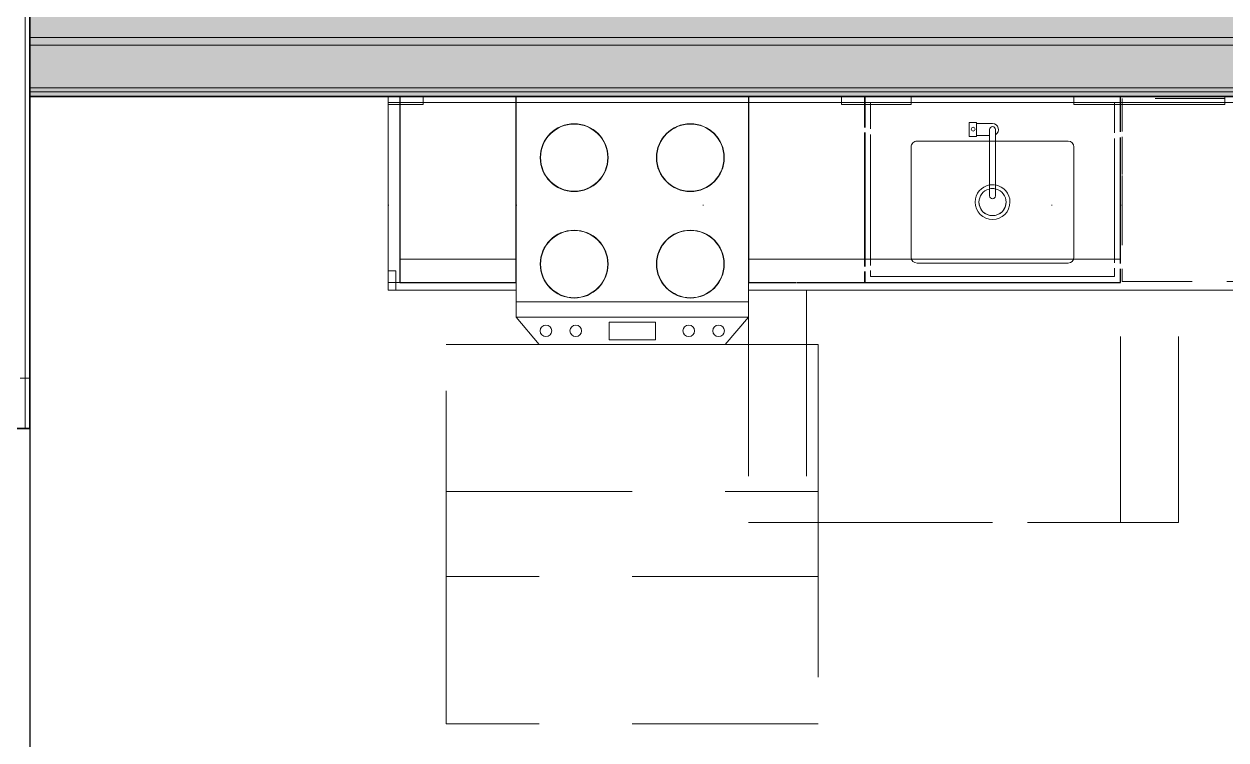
# Model space of a CAD drawing. Header units: inches. Extents: x 6 to 8416, y -388 to 6104.
# Drawn here: x 7294.3 to 7449.4, y 828.8 to 921.3 of the extents above; entities that cross this region are included whole.
import ezdxf

# ---------------------------------------------------------------- set-up
doc = ezdxf.new("R2010")
doc.units = ezdxf.units.IN
doc.header["$MEASUREMENT"] = 0
for name, pattern in [('Dash 1_16_', [48, 24, -24]), ('Dot 1_16_', [24, 0, -24]), ('Hidden 1_16_', [36, 24, -12]), ('Hidden 3_16_', [13.5, 9, -4.5])]:
    doc.linetypes.add(name, pattern=pattern)
for name, color, linetype, lineweight in [('A-GENM', 13, 'Continuous', 18), ('A-GLAZ', 151, 'Continuous', 25), ('A-ROOM', 32, 'Continuous', 13), ('A-WALL', 113, 'Continuous', 25), ('A-WALL-PATT', 111, 'Continuous', 35), ('I-WALL', 2, 'Continuous', 25), ('P-SANR-FIXT', 6, 'Continuous', 18), ('Q-CASE', 31, 'Continuous', 18), ('Q-SPCQ', 91, 'Continuous', 18), ('Q-SPCQ-HDLN', 91, 'Hidden 3_16_', 9)]:
    doc.layers.add(name, color=color, linetype=linetype, lineweight=lineweight)
pattern_1 = [(0, (4127.29, 0), (61.44, 15.36), [5.069, -41.011, 5.069, -41.011, -245.76]), (0, (4127.29, 0), (61.44, 15.36), [-92.16, 5.069, -87.091, 5.069, -41.011, -107.52]), (0, (4127.29, 0), (61.44, 15.36), [-230.4, 5.069, -25.651, 5.069, -71.731]), (120, (4150.33, 7.68), (-44.02215, 45.5286), [5.069, -41.011, 5.069, -41.011, -245.76]), (120, (4150.33, 7.68), (-44.02215, 45.5286), [-92.16, 5.069, -87.091, 5.069, -41.011, -107.52]), (120, (4150.33, 7.68), (-44.02215, 45.5286), [-230.4, 5.069, -25.651, 5.069, -71.731]), (240, (4158.01, 38.4), (-17.41785, -60.8886), [5.069, -41.011, 5.069, -41.011, -245.76]), (240, (4158.01, 38.4), (-17.41785, -60.8886), [-92.16, 5.069, -87.091, 5.069, -41.011, -107.52]), (240, (4158.01, 38.4), (-17.41785, -60.8886), [-230.4, 5.069, -25.651, 5.069, -71.731])]

# ---------------------------------------------------------------- blocks, each defined once
blk = doc.blocks.new('1-2 WD Adaptive - 4-0_x6_-6_-V530-LEVEL 3 - PLAN Copy 1 Copy 1')
at = {"layer": 'A-GLAZ', "lineweight": 9}
for p, q in [((24, 5.53125), (-24, 5.53125)), ((-24, 5.53125), (24, 5.53125)), ((-24, 1.03125), (-24, 3.53125)), ((24, 3.53125), (-24, 3.53125)), ((-24, 1.03125), (-24, 3.53125)), ((24, 3.53125), (-24, 3.53125)), ((-22, 1.03125), (-22, 3.53125)), ((22, 3.53125), (-22, 3.53125)), ((-22, 1.03125), (-22, 3.53125)), ((22, 3.53125), (22, 1.03125)), ((22, 3.53125), (22, 1.03125)), ((24, 1.03125), (24, 3.53125)), ((-22, 3.03125), (-21, 3.03125)), ((-22, 2.53125), (22, 2.53125)), ((22, 2.03125), (-22, 2.03125)), ((-21, 1.53125), (-21, 3.03125)), ((-21, 2.53125), (21, 2.53125)), ((-21, 2.03125), (-21, 2.53125)), ((21, 2.03125), (-21, 2.03125)), ((21, 3.03125), (22, 3.03125)), ((21, 3.03125), (21, 1.53125)), ((21, 2.53125), (21, 2.03125)), ((-24, 1.03125), (24, 1.03125)), ((-24, 1.03125), (24, 1.03125)), ((-22, 1.53125), (-21, 1.53125)), ((-22, 1.03125), (22, 1.03125)), ((21, 1.53125), (22, 1.53125)), ((-24, -5.53125), (24, -5.53125)), ((24, -5.53125), (-24, -5.53125))]:
    blk.add_line(p, q, dxfattribs=at)
at = {"layer": 'A-GLAZ'}
for p, q in [((-22, 3.53125), (-24, 3.53125)), ((-24, 3.53125), (-24, 1.03125)), ((-22, 1.03125), (-22, 3.53125)), ((22, 3.53125), (22, 1.03125)), ((24, 3.53125), (22, 3.53125)), ((24, 1.03125), (24, 3.53125)), ((-24, 1.03125), (-22, 1.03125)), ((22, 1.03125), (24, 1.03125))]:
    blk.add_line(p, q, dxfattribs=at)
at = {"layer": 'A-GLAZ', "lineweight": 18}
for p, q in [((22, 2.53125), (-22, 2.53125)), ((-22, 2.53125), (-22, 2.03125)), ((-22, 2.03125), (22, 2.03125)), ((22, 2.03125), (22, 2.53125))]:
    blk.add_line(p, q, dxfattribs=at)
blk = doc.blocks.new('1-2 WD Adaptive - 2_-6_x6_-6_-12420696-LEVEL 3 - PLAN Copy 1 Copy 1')
at = {"layer": 'A-GLAZ', "lineweight": 9}
for p, q in [((15, 5.53125), (-15, 5.53125)), ((-15, 5.53125), (15, 5.53125)), ((15, 3.53125), (-15, 3.53125)), ((-15, 1.03125), (-15, 3.53125)), ((15, 3.53125), (-15, 3.53125)), ((-13, 1.03125), (-13, 3.53125)), ((13, 3.53125), (-13, 3.53125)), ((-13, 1.03125), (-13, 3.53125)), ((13, 3.53125), (13, 1.03125)), ((13, 3.53125), (13, 1.03125)), ((15, 1.03125), (15, 3.53125)), ((15, 1.03125), (15, 3.53125)), ((-13, 3.03125), (-12, 3.03125)), ((-13, 2.53125), (13, 2.53125)), ((13, 2.03125), (-13, 2.03125)), ((-12, 1.53125), (-12, 3.03125)), ((-12, 2.53125), (12, 2.53125)), ((-12, 2.03125), (-12, 2.53125)), ((12, 2.03125), (-12, 2.03125)), ((12, 3.03125), (13, 3.03125)), ((12, 3.03125), (12, 1.53125)), ((12, 2.53125), (12, 2.03125)), ((-15, 1.03125), (15, 1.03125)), ((-15, 1.03125), (15, 1.03125)), ((-13, 1.53125), (-12, 1.53125)), ((-13, 1.03125), (13, 1.03125)), ((12, 1.53125), (13, 1.53125)), ((-15, -5.53125), (15, -5.53125)), ((15, -5.53125), (-15, -5.53125))]:
    blk.add_line(p, q, dxfattribs=at)
at = {"layer": 'A-GLAZ'}
for p, q in [((-13, 3.53125), (-15, 3.53125)), ((-15, 3.53125), (-15, 1.03125)), ((-13, 1.03125), (-13, 3.53125)), ((13, 3.53125), (13, 1.03125)), ((15, 3.53125), (13, 3.53125)), ((15, 1.03125), (15, 3.53125)), ((-15, 1.03125), (-13, 1.03125)), ((13, 1.03125), (15, 1.03125))]:
    blk.add_line(p, q, dxfattribs=at)
at = {"layer": 'A-GLAZ', "lineweight": 18}
for p, q in [((13, 2.53125), (-13, 2.53125)), ((-13, 2.53125), (-13, 2.03125)), ((-13, 2.03125), (13, 2.03125)), ((13, 2.03125), (13, 2.53125))]:
    blk.add_line(p, q, dxfattribs=at)
blk = doc.blocks.new('GM KT - Type B_S1 - AM - Non-Recessed at Pantry - 18_-V871-LEVEL 3 - PLAN Copy 1 Copy 1')
at = {"layer": 'A-GENM', "lineweight": 9}
for p, q in [((-46.5, 25), (-120, 25)), ((-120, 25), (-120, 0.75)), ((-120, 0.75), (-120, 25)), ((-120, 25), (-46.5, 25)), ((-46.5, 0.75), (-46.5, 25)), ((-46.5, 25), (-46.5, 0.75)), ((-1, 25), (-16.5, 25)), ((-16.5, 25), (-16.5, 0.75)), ((-16.5, 0.75), (-16.5, 25)), ((-16.5, 25), (-1, 25)), ((0, 25), (-1, 25)), ((-1, 25), (0, 25)), ((0, 22.5), (0, 25)), ((0, 25), (0, 22.5)), ((0, 1), (0, 22.5)), ((0, 22.5), (0, 1)), ((-88.5, 6.5), (-88.5, 20.75)), ((-88.5, 20.75), (-88.5, 6.5)), ((-87.75, 21.5), (-68.25, 21.5)), ((-68.25, 21.5), (-87.75, 21.5)), ((-67.5, 20.75), (-67.5, 6.5)), ((-67.5, 6.5), (-67.5, 20.75)), ((-78.38, 5.75), (-87.75, 5.75)), ((-87.75, 5.75), (-78.38, 5.75)), ((-77.69, 5.75), (-78.38, 5.75)), ((-78.38, 5.75), (-77.69, 5.75)), ((-68.25, 5.75), (-77.62, 5.75)), ((-77.62, 5.75), (-68.25, 5.75)), ((-120, 0.75), (-120, 0)), ((-120, 0), (-120, 0.75)), ((-108, 0.75), (-120, 0.75)), ((-120, 0.75), (-108, 0.75)), ((-120, 0.75), (-120, 0)), ((-120, 0.75), (-120, 0)), ((-120, 0), (-108, 0)), ((-108, 0), (-120, 0)), ((-120, 0), (-108, 0)), ((-88.5, 0.75), (-108, 0.75)), ((-108, 0.75), (-88.5, 0.75)), ((-108, 0), (-88.5, 0)), ((-88.5, 0), (-108, 0)), ((-108, 0), (-88.5, 0)), ((-67.5, 0.75), (-88.5, 0.75)), ((-88.5, 0.75), (-67.5, 0.75)), ((-88.5, 0), (-67.5, 0)), ((-67.5, 0), (-88.5, 0)), ((-88.5, 0), (-67.5, 0)), ((-58.5, 0.75), (-67.5, 0.75)), ((-67.5, 0.75), (-58.5, 0.75)), ((-67.5, 0), (-58.5, 0)), ((-58.5, 0), (-67.5, 0)), ((-67.5, 0), (-58.5, 0)), ((-4.5, 0.75), (-58.5, 0.75)), ((-58.5, 0.75), (-4.5, 0.75)), ((-58.5, 0), (-46.5, 0)), ((-46.5, 0), (-58.5, 0)), ((-58.5, 0), (-4.5, 0)), ((-46.5, 0), (-46.5, 0.75)), ((-46.5, 0.75), (-46.5, 0)), ((-16.5, 0.75), (-16.5, 0)), ((-16.5, 0), (-16.5, 0.75)), ((-16.5, 0), (-4.5, 0)), ((-4.5, 0), (-16.5, 0)), ((0, 0.75), (-4.5, 0.75)), ((-4.5, 0.75), (0, 0.75)), ((-4.5, 0), (0, 0)), ((0, 0), (-4.5, 0)), ((-4.5, 0), (0, 0)), ((0, 0.75), (0, 1)), ((0, 1), (0, 0.75)), ((0, 0), (0, 0.75)), ((0, 0.75), (0, 0)), ((0, 0), (0, 0.75)), ((0, 0.75), (0, 0))]:
    blk.add_line(p, q, dxfattribs=at)
for centre, start, end in [((-87.75, 20.75), 90, 180), ((-87.75, 20.75), 90, 180), ((-68.25, 20.75), 0, 90), ((-68.25, 20.75), 0, 90), ((-87.75, 6.5), 180, 270), ((-87.75, 6.5), 180, 270), ((-68.25, 6.5), 270, 0), ((-68.25, 6.5), 270, 0)]:
    blk.add_arc(centre, 0.75, start, end, dxfattribs=at)
blk = doc.blocks.new('CW - LW - Filler - Toe Kick - AM - 1 1_2_ W x 24_ D x H-V872-LEVEL 3 - PLAN Copy 1 Copy 1')
at = {"layer": 'Q-CASE', "lineweight": 9}
for p, q in [((18.24, 1), (18.24, 24)), ((18.24, 24), (18.24, 1)), ((18.74, 24), (18.24, 24)), ((18.24, 24), (18.74, 24)), ((18.24, 24), (18.74, 24)), ((18.24, 24), (18.74, 24)), ((19.74, 24), (18.74, 24)), ((18.74, 24), (19.74, 24)), ((18.74, 24), (19.74, 24)), ((18.74, 24), (19.74, 24)), ((19.74, 22.5), (19.74, 24)), ((19.74, 24), (19.74, 22.5)), ((19.74, 22.5), (19.74, 24)), ((19.74, 1), (19.74, 22.5)), ((19.74, 22.5), (19.74, 1)), ((19.74, 1), (19.74, 22.5)), ((18.24, 0.75), (18.24, 1)), ((18.24, 1), (18.24, 0.75)), ((18.24, 0), (18.24, 0.75)), ((18.24, 0.75), (18.24, 0)), ((19.74, 0), (18.24, 0)), ((18.24, 0), (19.74, 0)), ((18.24, 0), (19.74, 0)), ((19.74, 0.75), (19.74, 1)), ((19.74, 1), (19.74, 0.75)), ((19.74, 0.75), (19.74, 1)), ((19.74, 0), (19.74, 0.75)), ((19.74, 0.75), (19.74, 0)), ((19.74, 0), (19.74, 0.75))]:
    blk.add_line(p, q, dxfattribs=at)
blk = doc.blocks.new('CW - LW - Single Door _ Drawer - AM - 15_ W x 24_ D x H - 6_ Top Drawer-2245566-LEVEL 3 - PLAN Copy 1 Copy 1')
at = {"layer": 'Q-CASE', "lineweight": 9}
for p, q in [((3.74, 0.75), (3.74, 24)), ((3.74, 24), (3.74, 0.75)), ((3.74, 24), (18.74, 24)), ((3.74, 24), (18.74, 24)), ((3.74, 24), (18.74, 24)), ((18.74, 1), (18.74, 24)), ((18.74, 24), (18.74, 1)), ((3.74, 0.75), (3.74, 21)), ((3.74, 21), (3.74, 0.75)), ((3.74, 21), (18.74, 21)), ((3.74, 21), (18.74, 21)), ((18.74, 1), (18.74, 21)), ((18.74, 21), (18.74, 1)), ((3.74, 0), (3.74, 0.75)), ((3.74, 0.75), (3.74, 0)), ((3.74, 0), (3.74, 0.75)), ((3.74, 0.75), (3.74, 0)), ((15.74, 0), (3.74, 0)), ((3.74, 0), (15.74, 0)), ((18.74, 0), (15.74, 0)), ((15.74, 0), (18.74, 0)), ((18.74, 0.75), (18.74, 1)), ((18.74, 1), (18.74, 0.75)), ((18.74, 0.75), (18.74, 1)), ((18.74, 1), (18.74, 0.75)), ((18.74, 0), (18.74, 0.75)), ((18.74, 0.75), (18.74, 0)), ((18.74, 0), (18.74, 0.75)), ((18.74, 0.75), (18.74, 0)), ((15.74, 0), (3.74, 0)), ((3.74, 0), (15.74, 0)), ((18.74, 0), (15.74, 0)), ((15.74, 0), (18.74, 0))]:
    blk.add_line(p, q, dxfattribs=at)
at = {"layer": 'Q-CASE', "lineweight": 25}
for p, q in [((18.74, 24), (3.74, 24)), ((3.74, 24), (3.74, 0.75)), ((18.74, 1), (18.74, 24)), ((3.74, 0.75), (3.74, 0)), ((3.74, 0), (15.74, 0)), ((15.74, 0), (18.74, 0)), ((18.74, 0.75), (18.74, 1)), ((18.74, 0), (18.74, 0.75))]:
    blk.add_line(p, q, dxfattribs=at)
blk = doc.blocks.new('CW - LW - 4 Drawers - AM - 15_ W x 24_ D x H - 6_ Top Drawer-V873-LEVEL 3 - PLAN Copy 1 Copy 1')
at = {"layer": 'Q-CASE', "lineweight": 9}
for p, q in [((-21.76, 22.59), (-21.76, 24)), ((-21.76, 24), (-21.76, 22.59)), ((-21.76, 24), (-12.98, 24)), ((-21.76, 24), (-12.98, 24)), ((-21.76, 24), (-12.98, 24)), ((-12.88, 24), (-6.76, 24)), ((-12.88, 24), (-6.76, 24)), ((-12.88, 24), (-6.76, 24)), ((-6.76, 0.75), (-6.76, 24)), ((-6.76, 24), (-6.76, 0.75)), ((-21.76, 4.64), (-21.76, 21.96)), ((-21.76, 21.96), (-21.76, 4.64)), ((-21.76, 4.64), (-21.76, 21)), ((-21.76, 21), (-21.76, 4.64)), ((-21.76, 21), (-6.76, 21)), ((-21.76, 21), (-6.76, 21)), ((-6.76, 0.75), (-6.76, 21)), ((-6.76, 21), (-6.76, 0.75)), ((-21.76, 1), (-21.76, 3.97)), ((-21.76, 3.97), (-21.76, 1)), ((-21.76, 1), (-21.76, 3.97)), ((-21.76, 3.97), (-21.76, 1)), ((-21.76, 0.75), (-21.76, 1)), ((-21.76, 1), (-21.76, 0.75)), ((-21.76, 0.75), (-21.76, 1)), ((-21.76, 1), (-21.76, 0.75)), ((-21.76, 0), (-21.76, 0.75)), ((-21.76, 0.75), (-21.76, 0)), ((-21.76, 0), (-21.76, 0.75)), ((-21.76, 0.75), (-21.76, 0)), ((-18.76, 0), (-21.76, 0)), ((-21.76, 0), (-18.76, 0)), ((-6.76, 0), (-18.76, 0)), ((-18.76, 0), (-6.76, 0)), ((-6.76, 0), (-6.76, 0.75)), ((-6.76, 0.75), (-6.76, 0)), ((-6.76, 0), (-6.76, 0.75)), ((-6.76, 0.75), (-6.76, 0)), ((-18.76, 0), (-21.76, 0)), ((-21.76, 0), (-18.76, 0)), ((-6.76, 0), (-18.76, 0)), ((-18.76, 0), (-6.76, 0))]:
    blk.add_line(p, q, dxfattribs=at)
at = {"layer": 'Q-CASE', "lineweight": 25}
for p, q in [((-12.98, 24), (-21.76, 24)), ((-21.76, 24), (-21.76, 22.59)), ((-6.76, 24), (-12.88, 24)), ((-6.76, 0.75), (-6.76, 24)), ((-21.76, 21.96), (-21.76, 4.64)), ((-21.76, 3.97), (-21.76, 1)), ((-21.76, 1), (-21.76, 0.75)), ((-21.76, 0.75), (-21.76, 0)), ((-21.76, 0), (-18.76, 0)), ((-18.76, 0), (-6.76, 0)), ((-6.76, 0), (-6.76, 0.75))]:
    blk.add_line(p, q, dxfattribs=at)
blk = doc.blocks.new('CW - LW - Double Doors _ Apron - AM - 33_ W x 24_ D x H - 6_ Apron-V874-LEVEL 3 - PLAN Copy 1 Copy 1')
at = {"layer": 'Q-CASE', "lineweight": 9}
for p, q in [((-15.76, 22.23), (-15.76, 24)), ((-15.76, 24), (-15.76, 22.23)), ((-15.76, 24), (17.24, 24)), ((-15.76, 24), (17.24, 24)), ((-15.76, 24), (17.24, 24)), ((17.24, 22.59), (17.24, 24)), ((17.24, 24), (17.24, 22.59)), ((-15.01, 22.15), (-15.01, 23.25)), ((-15.01, 23.25), (16.49, 23.25)), ((16.49, 23.25), (-15.01, 23.25)), ((-15.01, 23.25), (-15.01, 22.15)), ((16.49, 23.25), (16.49, 22.47)), ((16.49, 22.47), (16.49, 23.25)), ((16.49, 21.81), (16.49, 4.88)), ((16.49, 4.88), (16.49, 21.81)), ((17.24, 4.64), (17.24, 21.96)), ((17.24, 21.96), (17.24, 4.64)), ((-15.76, 10.05), (-15.76, 21.56)), ((-15.76, 21.56), (-15.76, 10.05)), ((-15.76, 10.05), (-15.76, 21)), ((-15.76, 21), (-15.76, 10.05)), ((-15.67, 21), (-9.71, 21)), ((-15.67, 21), (-9.71, 21)), ((-15.01, 5.42), (-15.01, 21.46)), ((-15.01, 21.46), (-15.01, 5.42)), ((-9.69, 21), (11.19, 21)), ((-9.69, 21), (11.19, 21)), ((11.19, 21), (17.14, 21)), ((11.19, 21), (17.14, 21)), ((17.24, 4.64), (17.24, 21)), ((17.24, 21), (17.24, 4.64)), ((-15.76, 5.26), (-15.76, 10.02)), ((-15.76, 10.02), (-15.76, 5.26)), ((-15.76, 5.26), (-15.76, 10.02)), ((-15.76, 10.02), (-15.76, 5.26)), ((-15.01, 1), (-15.01, 4.68)), ((-15.01, 4.68), (-15.01, 1)), ((-15.76, 1), (-15.76, 4.55)), ((-15.76, 4.55), (-15.76, 1)), ((-15.76, 1), (-15.76, 4.55)), ((-15.76, 4.55), (-15.76, 1)), ((16.49, 4.16), (16.49, 1)), ((16.49, 1), (16.49, 4.16)), ((17.24, 1), (17.24, 3.97)), ((17.24, 3.97), (17.24, 1)), ((17.24, 1), (17.24, 3.97)), ((17.24, 3.97), (17.24, 1)), ((-15.76, 0.75), (-15.76, 1)), ((-15.76, 1), (-15.76, 0.75)), ((-15.76, 0.75), (-15.76, 1)), ((-15.76, 1), (-15.76, 0.75)), ((-15.76, 0), (-15.76, 0.75)), ((-15.76, 0.75), (-15.76, 0)), ((-15.76, 0), (-15.76, 0.75)), ((-15.76, 0.75), (-15.76, 0)), ((-9.76, 0), (-15.76, 0)), ((-15.76, 0), (-9.76, 0)), ((-15.01, 0.75), (-15.01, 1)), ((-15.01, 1), (-15.01, 0.75)), ((-9.76, 0.75), (-15.01, 0.75)), ((-15.01, 0.75), (-9.76, 0.75)), ((11.24, 0.75), (-9.76, 0.75)), ((-9.76, 0.75), (11.24, 0.75)), ((11.24, 0), (-9.76, 0)), ((-9.76, 0), (11.24, 0)), ((16.49, 0.75), (11.24, 0.75)), ((11.24, 0.75), (16.49, 0.75)), ((17.24, 0), (11.24, 0)), ((11.24, 0), (17.24, 0)), ((16.49, 1), (16.49, 0.75)), ((16.49, 0.75), (16.49, 1)), ((17.24, 0.75), (17.24, 1)), ((17.24, 1), (17.24, 0.75)), ((17.24, 0.75), (17.24, 1)), ((17.24, 1), (17.24, 0.75)), ((17.24, 0), (17.24, 0.75)), ((17.24, 0.75), (17.24, 0)), ((17.24, 0), (17.24, 0.75)), ((17.24, 0.75), (17.24, 0)), ((-9.76, 0), (-15.76, 0)), ((-15.76, 0), (-9.76, 0)), ((11.24, 0), (-9.76, 0)), ((-9.76, 0), (11.24, 0)), ((17.24, 0), (11.24, 0)), ((11.24, 0), (17.24, 0))]:
    blk.add_line(p, q, dxfattribs=at)
at = {"layer": 'Q-CASE', "lineweight": 25}
for p, q in [((17.24, 24), (-15.76, 24)), ((-15.76, 24), (-15.76, 22.23)), ((17.24, 22.59), (17.24, 24)), ((17.24, 4.64), (17.24, 21.96)), ((-15.76, 21.56), (-15.76, 10.05)), ((-15.76, 10.02), (-15.76, 5.26)), ((-15.76, 4.55), (-15.76, 1)), ((17.24, 1), (17.24, 3.97)), ((-15.76, 1), (-15.76, 0.75)), ((-15.76, 0.75), (-15.76, 0)), ((-15.76, 0), (-9.76, 0)), ((-9.76, 0), (11.24, 0)), ((11.24, 0), (17.24, 0)), ((17.24, 0.75), (17.24, 1)), ((17.24, 0), (17.24, 0.75))]:
    blk.add_line(p, q, dxfattribs=at)
blk = doc.blocks.new('CW - UP - Single Door - AM - 15_ W x 14_ D x H-5099629-LEVEL 3 - PLAN Copy 1 Copy 1')
at = {"layer": 'Q-CASE', "linetype": 'Dot 1_16_', "lineweight": 9}
for p, q in [((18.74, 14), (3.74, 14)), ((3.74, 0), (18.74, 0))]:
    blk.add_line(p, q, dxfattribs=at)
blk = doc.blocks.new('CW - UP - Double Doors - AM - 30_ W x 14_ D x H-2223544-LEVEL 3 - PLAN Copy 1 Copy 1')
at = {"layer": 'Q-CASE', "linetype": 'Dot 1_16_', "lineweight": 9}
for p, q in [((18.74, 14), (-11.26, 14)), ((-11.26, 0), (18.74, 0))]:
    blk.add_line(p, q, dxfattribs=at)
blk = doc.blocks.new('CW - UP - Filler - AM - 1 1_2_ W x 14_ D x H-2223560-LEVEL 3 - PLAN Copy 1 Copy 1')
at = {"layer": 'Q-CASE', "linetype": 'Dot 1_16_', "lineweight": 9}
for p, q in [((18.99, 14), (17.49, 14)), ((18.99, 0), (18.99, 14)), ((17.49, 0), (18.99, 0))]:
    blk.add_line(p, q, dxfattribs=at)
blk = doc.blocks.new('CW - UP - Single Door - AM - 15_ W x 14_ D x H-5098749-LEVEL 3 - PLAN Copy 1 Copy 1')
at = {"layer": 'Q-CASE', "linetype": 'Dot 1_16_', "lineweight": 9}
for p, q in [((18.74, 14), (3.74, 14)), ((3.74, 0), (18.74, 0))]:
    blk.add_line(p, q, dxfattribs=at)
blk = doc.blocks.new('CW - UP - Single Door - AM - 24_ W x 14_ D x H-5098756-LEVEL 3 - PLAN Copy 1 Copy 1')
at = {"layer": 'Q-CASE', "linetype": 'Dot 1_16_', "lineweight": 9}
for p, q in [((18.74, 14), (-5.26, 14)), ((-5.26, 0), (18.74, 0))]:
    blk.add_line(p, q, dxfattribs=at)
blk = doc.blocks.new('PL KT Sink-Single Bowl-Unit-AM - Under Mnt_ Cntr_Cntr_ 21_ L x 15 3_4_ W x 7 1_2_ D-V754-LEVEL 3 - PLAN Copy 1 Copy 1')
at = {"layer": 'P-SANR-FIXT', "lineweight": 9}
for radius, start, end in [(2.25, 0, 180), (2.25, 0, 180), (1.75, 0, 180), (1.75, 360, 180), (2.25, 180, 260.316547), (2.25, 180, 260.316547), (1.75, 180, 255), (1.75, 180, 255), (2.25, 279.683453, 360), (2.25, 279.683453, 0), (1.75, 285, 360), (1.75, 285, 360), (1.75, 260.4354389, 282.4501538), (1.75, 260.4354389, 270), (1.75, 270, 282.4501538), (2.25, 263.8186355, 279.683453), (2.25, 263.8186355, 270), (2.25, 270, 279.683453)]:
    blk.add_arc((0, 1.90625), radius, start, end, dxfattribs=at)
blk = doc.blocks.new('GM Outlet Zone-AM - GM Outlet Zone-AM-V876-LEVEL 3 - PLAN Copy 1 Copy 1')
at = {"layer": 'A-GENM', "linetype": 'Dash 1_16_', "lineweight": 9}
for p, q in [((-9.75, 1), (9.75, 1)), ((9.75, 1), (-9.75, 1)), ((-9.75, 0.75), (-9.75, 1)), ((-9.75, 1), (-9.75, 0)), ((-9.75, 0), (-9.75, 0.75)), ((-9.75, 0), (9.75, 0)), ((9.75, 1), (9.75, 0.75)), ((9.75, 1), (9.75, 0)), ((9.75, 0.75), (9.75, 0))]:
    blk.add_line(p, q, dxfattribs=at)
blk = doc.blocks.new('GM Outlet Zone-AM - GM Outlet Zone-AM-V877-LEVEL 3 - PLAN Copy 1 Copy 1')
at = {"layer": 'A-GENM', "linetype": 'Dash 1_16_', "lineweight": 9}
for p, q in [((-4.5, 1), (4.5, 1)), ((4.5, 1), (-4.5, 1)), ((-4.5, 0.75), (-4.5, 1)), ((-4.5, 1), (-4.5, 0)), ((-4.5, 0), (-4.5, 0.75)), ((-4.5, 0), (4.5, 0)), ((4.5, 1), (4.5, 0.75)), ((4.5, 1), (4.5, 0)), ((4.5, 0.75), (4.5, 0))]:
    blk.add_line(p, q, dxfattribs=at)
blk = doc.blocks.new('GM Outlet Zone-AM - GM Outlet Zone-AM-V878-LEVEL 3 - PLAN Copy 1 Copy 1')
at = {"layer": 'A-GENM', "linetype": 'Dash 1_16_', "lineweight": 9}
for p, q in [((-2.25, 1), (2.25, 1)), ((2.25, 1), (-2.25, 1)), ((-2.25, 0.75), (-2.25, 1)), ((-2.25, 1), (-2.25, 0)), ((-2.25, 0), (-2.25, 0.75)), ((-2.25, 0), (2.25, 0)), ((2.25, 1), (2.25, 0.75)), ((2.25, 1), (2.25, 0)), ((2.25, 0.75), (2.25, 0))]:
    blk.add_line(p, q, dxfattribs=at)
blk = doc.blocks.new('GM Outlet Zone-AM - GM Outlet Zone-AM-V879-LEVEL 3 - PLAN Copy 1 Copy 1')
at = {"layer": 'A-GENM', "linetype": 'Dash 1_16_', "lineweight": 9}
for p, q in [((-1.25, 1), (1.25, 1)), ((1.25, 1), (-1.25, 1)), ((-1.25, 0), (-1.25, 1)), ((-1.25, 1), (-1.25, 0)), ((-1.25, 0), (1.25, 0)), ((1.25, 0), (-1.25, 0)), ((1.25, 1), (1.25, 0)), ((1.25, 1), (1.25, 0))]:
    blk.add_line(p, q, dxfattribs=at)
blk = doc.blocks.new('z Nested-Range - z Nested-Range-17858579-LEVEL 3 - PLAN Copy 1 Copy 1')
at = {"layer": 'Q-SPCQ'}
for p, q in [((15, 0), (-15, 0)), ((-15, 0), (-15, -0.75)), ((-15, -0.75), (-15, 0)), ((-15, 0), (15, 0)), ((15, 0), (-15, 0)), ((-15, 0), (-15, -0.75)), ((-15, -0.75), (-15, 0)), ((-15, 0), (15, 0)), ((-15, -0.75), (-15, -28.5)), ((-15, -24), (-15, -0.75)), ((-15, -0.75), (-15, -24)), ((-15, -21), (-15, -0.75)), ((15, -0.75), (15, 0)), ((15, 0), (15, -0.75)), ((15, -0.75), (15, 0)), ((15, 0), (15, -0.75)), ((15, -28.5), (15, -0.75)), ((15, -0.75), (15, -24)), ((15, -24), (15, -0.75)), ((15, -0.75), (15, -21)), ((-15, -24), (-15, -21)), ((15, -21), (15, -24)), ((-15, -25), (-15, -24)), ((-15, -24), (-15, -25)), ((-15, -25), (-15, -24)), ((15, -24), (15, -25)), ((15, -25), (15, -24)), ((15, -24), (15, -25)), ((-15, -28.5), (-15, -25)), ((-15, -25), (-15, -26.5)), ((-15, -26.5), (-15, -25)), ((15, -25), (15, -28.5)), ((15, -26.5), (15, -25)), ((15, -25), (15, -26.5)), ((-15, -26.5), (15, -26.5)), ((15, -26.5), (-15, -26.5)), ((15, -28.5), (-15, -28.5)), ((-15, -28.5), (15, -28.5)), ((-15, -28.5), (-12, -32)), ((-12, -32), (-15, -28.5)), ((-15, -28.5), (15, -28.5)), ((15, -28.5), (-15, -28.5)), ((12, -32), (15, -28.5)), ((15, -28.5), (12, -32)), ((-12, -32), (12, -32))]:
    blk.add_line(p, q, dxfattribs=at)
at = {"layer": 'Q-SPCQ', "lineweight": 9}
for p, q in [((-3, -29.14), (-3, -31.43)), ((3, -29.14), (-3, -29.14)), ((3, -31.43), (3, -29.14)), ((-3, -31.43), (3, -31.43))]:
    blk.add_line(p, q, dxfattribs=at)
for centre in [(-11.14, -30.25), (-7.29, -30.25), (7.29, -30.25), (11.14, -30.25)]:
    blk.add_circle(centre, 0.75, dxfattribs=at)
for centre, radius, start, end in [((-7.5, -7.88), 4.38, 360, 180), ((-7.5, -7.88), 4.37, 0, 180), ((-7.5, -7.88), 4.34, 0, 180), ((-7.5, -7.88), 4.34, 0, 180), ((7.5, -7.88), 4.38, 360, 180), ((7.5, -7.88), 4.37, 0, 180), ((7.5, -7.88), 4.34, 0, 180), ((7.5, -7.88), 4.34, 0, 180), ((-7.5, -7.88), 4.38, 180, 360), ((-7.5, -7.88), 4.37, 180, 360), ((-7.5, -7.88), 4.34, 180, 360), ((-7.5, -7.88), 4.34, 180, 360), ((7.5, -7.88), 4.38, 180, 360), ((7.5, -7.88), 4.37, 180, 360), ((7.5, -7.88), 4.34, 180, 360), ((7.5, -7.88), 4.34, 180, 360), ((-7.5, -21.63), 4.38, 360, 180), ((-7.5, -21.63), 4.37, 0, 180), ((-7.5, -21.63), 4.34, 0, 180), ((-7.5, -21.63), 4.34, 0, 180), ((7.5, -21.63), 4.38, 360, 180), ((7.5, -21.63), 4.37, 0, 180), ((7.5, -21.63), 4.34, 0, 180), ((7.5, -21.63), 4.34, 0, 180), ((-7.5, -21.63), 4.38, 180, 360), ((-7.5, -21.63), 4.37, 180, 360), ((-7.5, -21.63), 4.34, 180, 360), ((-7.5, -21.63), 4.34, 180, 360), ((7.5, -21.63), 4.38, 180, 360), ((7.5, -21.63), 4.37, 180, 360), ((7.5, -21.63), 4.34, 180, 360), ((7.5, -21.63), 4.34, 180, 360)]:
    blk.add_arc(centre, radius, start, end, dxfattribs=at)
blk = doc.blocks.new('z Nested-Clearance-Rectangle-AM - Clearance-1978794-LEVEL 3 - PLAN Copy 1 Copy 1')
at = {"layer": 'A-GENM', "linetype": 'Hidden 1_16_', "lineweight": 9}
for p, q in [((-15, -48), (-15, 0)), ((-15, 0), (15, 0)), ((15, 0), (15, -48)), ((15, -48), (-15, -48))]:
    blk.add_line(p, q, dxfattribs=at)
blk = doc.blocks.new('z Nested-Clearance-Rectangle-AM - Clearance-2223516-LEVEL 3 - PLAN Copy 1 Copy 1')
at = {"layer": 'A-GENM', "linetype": 'Hidden 1_16_', "lineweight": 9}
for p, q in [((15, 48), (-15, 48)), ((-15, 48), (-15, 0)), ((15, 0), (15, 48)), ((-15, 0), (15, 0))]:
    blk.add_line(p, q, dxfattribs=at)
blk = doc.blocks.new('z Nested-Dishwasher-AM - DW-V880-LEVEL 3 - PLAN Copy 1 Copy 1')
at = {"layer": 'Q-SPCQ-HDLN'}
for p, q in [((-11.75, 23.87), (-11.75, 0.75)), ((-3.27, 23.87), (-11.58, 23.87)), ((11.75, 23.87), (-3.13, 23.87)), ((11.75, 22.26), (11.75, 23.87)), ((11.75, 10.17), (11.75, 21.59)), ((11.75, 5.21), (11.75, 10.05)), ((11.75, 1), (11.75, 4.5)), ((-11.75, 0.75), (-11.75, 0.36)), ((-11.75, 0.25), (-1.5, 0.25)), ((-1.5, 0.25), (11.75, 0.25)), ((11.75, 0.75), (11.75, 1)), ((11.75, 0.25), (11.75, 0.75))]:
    blk.add_line(p, q, dxfattribs=at)
blk = doc.blocks.new('z Nested-Clearance-Plumbing-AM - Clearance-2223592-LEVEL 3 - PLAN Copy 1 Copy 1')
at = {"layer": 'A-GENM', "linetype": 'Hidden 1_16_', "lineweight": 9}
for p, q in [((15, 48), (-15, 48)), ((-15, 48), (-15, 0)), ((15, 0), (15, 48)), ((-15, 0), (15, 0))]:
    blk.add_line(p, q, dxfattribs=at)
blk = doc.blocks.new('z Nested-Faucet-Gooseneck-AM - z Nested-Faucet-Gooseneck-AM-2223593-LEVEL 3 - PLAN Copy 1 Copy 1')
at = {"layer": 'P-SANR-FIXT', "lineweight": 9}
for p, q in [((-0.38, 0.67), (-0.38, 8.57)), ((0.38, 8.57), (0.38, 0.77)), ((-0.38, 0.67), (-0.38, 0)), ((0.38, 0.77), (2.05, 0.77)), ((0.38, 0.77), (0.38, 0)), ((2.05, 0.89), (3.02, 0.89)), ((2.05, 0.77), (2.05, 0.89)), ((2.05, -0.77), (2.05, 0.77)), ((3.02, 0.89), (3.02, -0.89)), ((2.05, -0.77), (0, -0.77)), ((2.05, -0.89), (2.05, -0.77)), ((3.02, -0.89), (2.05, -0.89))]:
    blk.add_line(p, q, dxfattribs=at)
blk.add_circle((2.5, -0.04), 0.25, dxfattribs=at)
for centre, radius, start, end in [((0, 8.57), 0.376, 0, 180), ((0, 0), 0.769, 119.2819, 270), ((0, 0), 0.376, 180, 360)]:
    blk.add_arc(centre, radius, start, end, dxfattribs=at)
blk = doc.blocks.new('CW - UP - Double Doors - AM - 33_ W x 14_ D x H-11679819-LEVEL 3 - PLAN Copy 1 Copy 1')
at = {"layer": 'Q-CASE', "linetype": 'Dot 1_16_', "lineweight": 9}
for p, q in [((18.74, 14), (-14.26, 14)), ((-14.26, 0), (18.74, 0))]:
    blk.add_line(p, q, dxfattribs=at)

msp = doc.modelspace()

# ---------------------------------------------------------------- hatches: boundary and pattern name
at = {"layer": 'A-WALL-PATT', "lineweight": 9}
h = msp.add_hatch(dxfattribs=at)
h.set_pattern_fill('FP_44', color=256, style=0, pattern_type=2)
h.set_pattern_definition(pattern_1)
h.paths.add_polyline_path([(7294.41533733, 629.93577679), (7294.41533733, 668.06077679), (7293.79033733, 668.06077679), (7293.79033733, 630.06077679)])
h.paths.add_polyline_path([(7293.79033733, 716.06077679), (7294.41533733, 716.06077679), (7294.41533733, 791.06077679), (7293.79033733, 791.06077679), (7293.79033733, 724.74656081)])
h.paths.add_polyline_path([(7293.79033733, 869.06077679), (7294.41533733, 869.06077679), (7294.41533733, 940.56077679), (7293.79033733, 940.56077679), (7293.79033733, 882.20056081)])
h.paths.add_polyline_path([(7294.41533733, 988.56077679), (7294.41533733, 1085.06077679), (7293.79033733, 1085.06077679), (7293.79033733, 988.56077679)])
h.paths.add_polyline_path([(7293.79033733, 1133.06077679), (7294.41533733, 1133.06077679), (7294.41533733, 1169.06077679), (7293.79033733, 1169.06077679)])
h.paths.add_polyline_path([(7293.79033733, 1217.06077679), (7294.41533733, 1217.06077679), (7294.41533733, 1274.18577679), (7293.79033733, 1274.18577679), (7293.79033733, 1236.47206081)])
h = msp.add_hatch(dxfattribs=at)
h.set_pattern_fill('FP_44', color=256, style=0, pattern_type=2)
h.set_pattern_definition(pattern_1)
h.paths.add_polyline_path([(7294.41533733, 630.43577679), (7295.04033733, 630.56077679), (7295.04033733, 668.06077679), (7294.41533733, 668.06077679), (7294.41533733, 632.37327679)])
h.paths.add_polyline_path([(7295.04033733, 716.06077679), (7295.04033733, 791.06077679), (7294.41533733, 791.06077679), (7294.41533733, 716.06077679)])
h.paths.add_polyline_path([(7295.04033733, 869.06077679), (7295.04033733, 940.56077679), (7294.41533733, 940.56077679), (7294.41533733, 869.06077679)])
h.paths.add_polyline_path([(7295.04033733, 988.56077679), (7295.04033733, 1085.06077679), (7294.41533733, 1085.06077679), (7294.41533733, 988.56077679)])
h.paths.add_polyline_path([(7295.04033733, 1133.06077679), (7295.04033733, 1169.06077679), (7294.41533733, 1169.06077679), (7294.41533733, 1133.06077679)])
h.paths.add_polyline_path([(7295.04033733, 1217.06077679), (7295.04033733, 1274.81077679), (7294.41533733, 1274.81077679), (7294.41533733, 1217.06077679)])
at = {"layer": 'A-WALL-PATT'}
for points in [[(7422.91533733, 912.56077679), (7422.91533733, 913.06077679), (7295.04033733, 913.06077679), (7295.04033733, 912.56077679), (7412.84303685, 912.56077679)], [(7422.91533733, 912.56077679), (7523.16533733, 912.56077679), (7523.16533733, 913.06077679), (7422.91533733, 913.06077679)]]:
    msp.add_hatch(color=10, dxfattribs=at).paths.add_polyline_path(points)
at = {"layer": 'A-WALL-PATT', "lineweight": 25}
for points in [[(7422.91533733, 911.93577679), (7422.91533733, 912.56077679), (7295.04033733, 912.56077679), (7295.04033733, 911.93577679), (7412.84303685, 911.93577679)], [(7514.07053685, 911.93577679), (7522.54033733, 911.93577679), (7522.54033733, 912.56077679), (7422.91533733, 912.56077679), (7422.91533733, 911.93577679), (7446.58553685, 911.93577679)]]:
    msp.add_hatch(color=10, dxfattribs=at).paths.add_polyline_path(points)
at = {"layer": 'I-WALL'}
for points in [[(7446.58553685, 919.56077679), (7521.91533733, 919.56077679), (7521.91533733, 925.06077679), (7422.91533733, 925.06077679), (7422.91533733, 919.56077679)], [(7295.04033733, 919.56077679), (7422.91533733, 919.56077679), (7422.91533733, 923.06077679), (7295.04033733, 923.06077679)], [(7422.91533733, 918.56077679), (7422.91533733, 919.56077679), (7295.04033733, 919.56077679), (7295.04033733, 918.56077679), (7412.84303685, 918.56077679)], [(7422.91533733, 913.06077679), (7422.91533733, 918.56077679), (7295.04033733, 918.56077679), (7295.04033733, 913.06077679), (7412.84303685, 913.06077679)], [(7422.91533733, 918.56077679), (7521.91533733, 918.56077679), (7521.91533733, 919.56077679), (7422.91533733, 919.56077679)], [(7523.16533733, 913.06077679), (7523.16533733, 918.56077679), (7422.91533733, 918.56077679), (7422.91533733, 913.06077679), (7521.91533733, 913.06077679)]]:
    msp.add_hatch(color=10, dxfattribs=at).paths.add_polyline_path(points)

# ---------------------------------------------------------------- linework, layer by layer
at = {"layer": 'A-ROOM', "lineweight": 9, "flags": 128}
msp.add_lwpolyline([(7521.91533733, 822.31077679), (7521.91533733, 879.93577679), (7514.54033733, 879.93577679), (7514.54033733, 911.93577679), (7422.91533733, 911.93577679), (7295.04033733, 911.93577679), (7295.04033733, 731.56077679)], dxfattribs=at)
at = {"layer": 'A-WALL', "lineweight": 9}
for p, q in [((7294.41533733, 940.56077679), (7294.41533733, 869.06077679)), ((7521.91533733, 919.56077679), (7295.04033733, 919.56077679)), ((7521.91533733, 918.56077679), (7295.04033733, 918.56077679)), ((7523.16533733, 913.06077679), (7295.04033733, 913.06077679)), ((7523.16533733, 912.56077679), (7295.04033733, 912.56077679))]:
    msp.add_line(p, q, dxfattribs=at)
at = {"layer": 'A-WALL', "lineweight": 35}
for p, q in [((7295.04033733, 869.06077679), (7295.04033733, 940.56077679)), ((7288.47783733, 869.06077679), (7295.04033733, 869.06077679))]:
    msp.add_line(p, q, dxfattribs=at)
at = {"layer": 'A-WALL'}
msp.add_line((7295.04033733, 869.06077679), (7295.04033733, 791.06077679), dxfattribs=at)
at = {"layer": 'I-WALL', "lineweight": 35}
msp.add_line((7295.04033733, 911.93577679), (7521.91533733, 911.93577679), dxfattribs=at)

# ---------------------------------------------------------------- block references
at = {"layer": 'A-GENM', "lineweight": 9, "rotation": 180}
msp.add_blockref('GM KT - Type B_S1 - AM - Non-Recessed at Pantry - 18_-V871-LEVEL 3 - PLAN Copy 1 Copy 1', (7341.29033733, 911.93577679), dxfattribs=at)
at = {"layer": 'A-GENM'}
for name, p, rotation in [('GM Outlet Zone-AM - GM Outlet Zone-AM-V878-LEVEL 3 - PLAN Copy 1 Copy 1', (7343.54033733, 911.93577679), 180), ('GM Outlet Zone-AM - GM Outlet Zone-AM-V877-LEVEL 3 - PLAN Copy 1 Copy 1', (7404.29033733, 911.93577679), 180), ('GM Outlet Zone-AM - GM Outlet Zone-AM-V876-LEVEL 3 - PLAN Copy 1 Copy 1', (7439.54033733, 911.93577679), 180), ('GM Outlet Zone-AM - GM Outlet Zone-AM-V879-LEVEL 3 - PLAN Copy 1 Copy 1', (7341.29033733, 888.18577679), 269.9999999999999)]:
    msp.add_blockref(name, p, dxfattribs=dict(at, rotation=rotation))
at = {"layer": 'A-GENM', "linetype": 'Hidden 1_16_', "lineweight": 9}
for name, p, rotation in [('z Nested-Clearance-Rectangle-AM - Clearance-2223516-LEVEL 3 - PLAN Copy 1 Copy 1', (7435.79033733, 871.93577679), 90.0000000000001), ('z Nested-Clearance-Plumbing-AM - Clearance-2223592-LEVEL 3 - PLAN Copy 1 Copy 1', (7443.29033733, 871.93577679), 90.00000000000037), ('z Nested-Clearance-Rectangle-AM - Clearance-1978794-LEVEL 3 - PLAN Copy 1 Copy 1', (7348.79033733, 864.93577679), 89.9999999999999), ('z Nested-Clearance-Rectangle-AM - Clearance-1978794-LEVEL 3 - PLAN Copy 1 Copy 1', (7348.79033733, 845.93577679), 89.9999999999999)]:
    msp.add_blockref(name, p, dxfattribs=dict(at, rotation=rotation))
at = {"layer": 'A-GLAZ', "rotation": 89.99999999999993}
for name, p in [('1-2 WD Adaptive - 2_-6_x6_-6_-12420696-LEVEL 3 - PLAN Copy 1 Copy 1', (7289.50908733, 854.06077679)), ('1-2 WD Adaptive - 4-0_x6_-6_-V530-LEVEL 3 - PLAN Copy 1 Copy 1', (7289.50908733, 815.06077679))]:
    msp.add_blockref(name, p, dxfattribs=at)
at = {"layer": 'P-SANR-FIXT', "rotation": 180}
for name, p in [('z Nested-Faucet-Gooseneck-AM - z Nested-Faucet-Gooseneck-AM-2223593-LEVEL 3 - PLAN Copy 1 Copy 1', (7419.29033733, 907.68577679)), ('PL KT Sink-Single Bowl-Unit-AM - Under Mnt_ Cntr_Cntr_ 21_ L x 15 3_4_ W x 7 1_2_ D-V754-LEVEL 3 - PLAN Copy 1 Copy 1', (7419.29033733, 900.21702679))]:
    msp.add_blockref(name, p, dxfattribs=at)
at = {"layer": 'Q-CASE', "rotation": 180}
for name, p in [('CW - LW - Filler - Toe Kick - AM - 1 1_2_ W x 24_ D x H-V872-LEVEL 3 - PLAN Copy 1 Copy 1', (7361.02804225, 911.93577679)), ('CW - UP - Filler - AM - 1 1_2_ W x 14_ D x H-2223560-LEVEL 3 - PLAN Copy 1 Copy 1', (7360.27804225, 911.93577679)), ('CW - LW - Single Door _ Drawer - AM - 15_ W x 24_ D x H - 6_ Top Drawer-2245566-LEVEL 3 - PLAN Copy 1 Copy 1', (7361.52804225, 911.93577679)), ('CW - UP - Single Door - AM - 15_ W x 14_ D x H-5099629-LEVEL 3 - PLAN Copy 1 Copy 1', (7361.52804225, 911.93577679)), ('CW - UP - Double Doors - AM - 30_ W x 14_ D x H-2223544-LEVEL 3 - PLAN Copy 1 Copy 1', (7376.52804225, 911.93577679)), ('CW - LW - 4 Drawers - AM - 15_ W x 24_ D x H - 6_ Top Drawer-V873-LEVEL 3 - PLAN Copy 1 Copy 1', (7381.02804225, 911.93577679)), ('CW - UP - Single Door - AM - 15_ W x 14_ D x H-5098749-LEVEL 3 - PLAN Copy 1 Copy 1', (7406.52804225, 911.93577679)), ('CW - LW - Double Doors _ Apron - AM - 33_ W x 24_ D x H - 6_ Apron-V874-LEVEL 3 - PLAN Copy 1 Copy 1', (7420.02804225, 911.93577679)), ('CW - UP - Double Doors - AM - 33_ W x 14_ D x H-11679819-LEVEL 3 - PLAN Copy 1 Copy 1', (7421.52804225, 911.93577679)), ('CW - UP - Single Door - AM - 24_ W x 14_ D x H-5098756-LEVEL 3 - PLAN Copy 1 Copy 1', (7454.52804225, 911.93577679))]:
    msp.add_blockref(name, p, dxfattribs=at)
at = {"layer": 'Q-SPCQ'}
msp.add_blockref('z Nested-Range - z Nested-Range-17858579-LEVEL 3 - PLAN Copy 1 Copy 1', (7372.79033733, 911.93577679), dxfattribs=at)
at = {"layer": 'Q-SPCQ', "rotation": 180}
msp.add_blockref('z Nested-Dishwasher-AM - DW-V880-LEVEL 3 - PLAN Copy 1 Copy 1', (7447.79033733, 911.93577679), dxfattribs=at)

doc.saveas('drawing.dxf')
